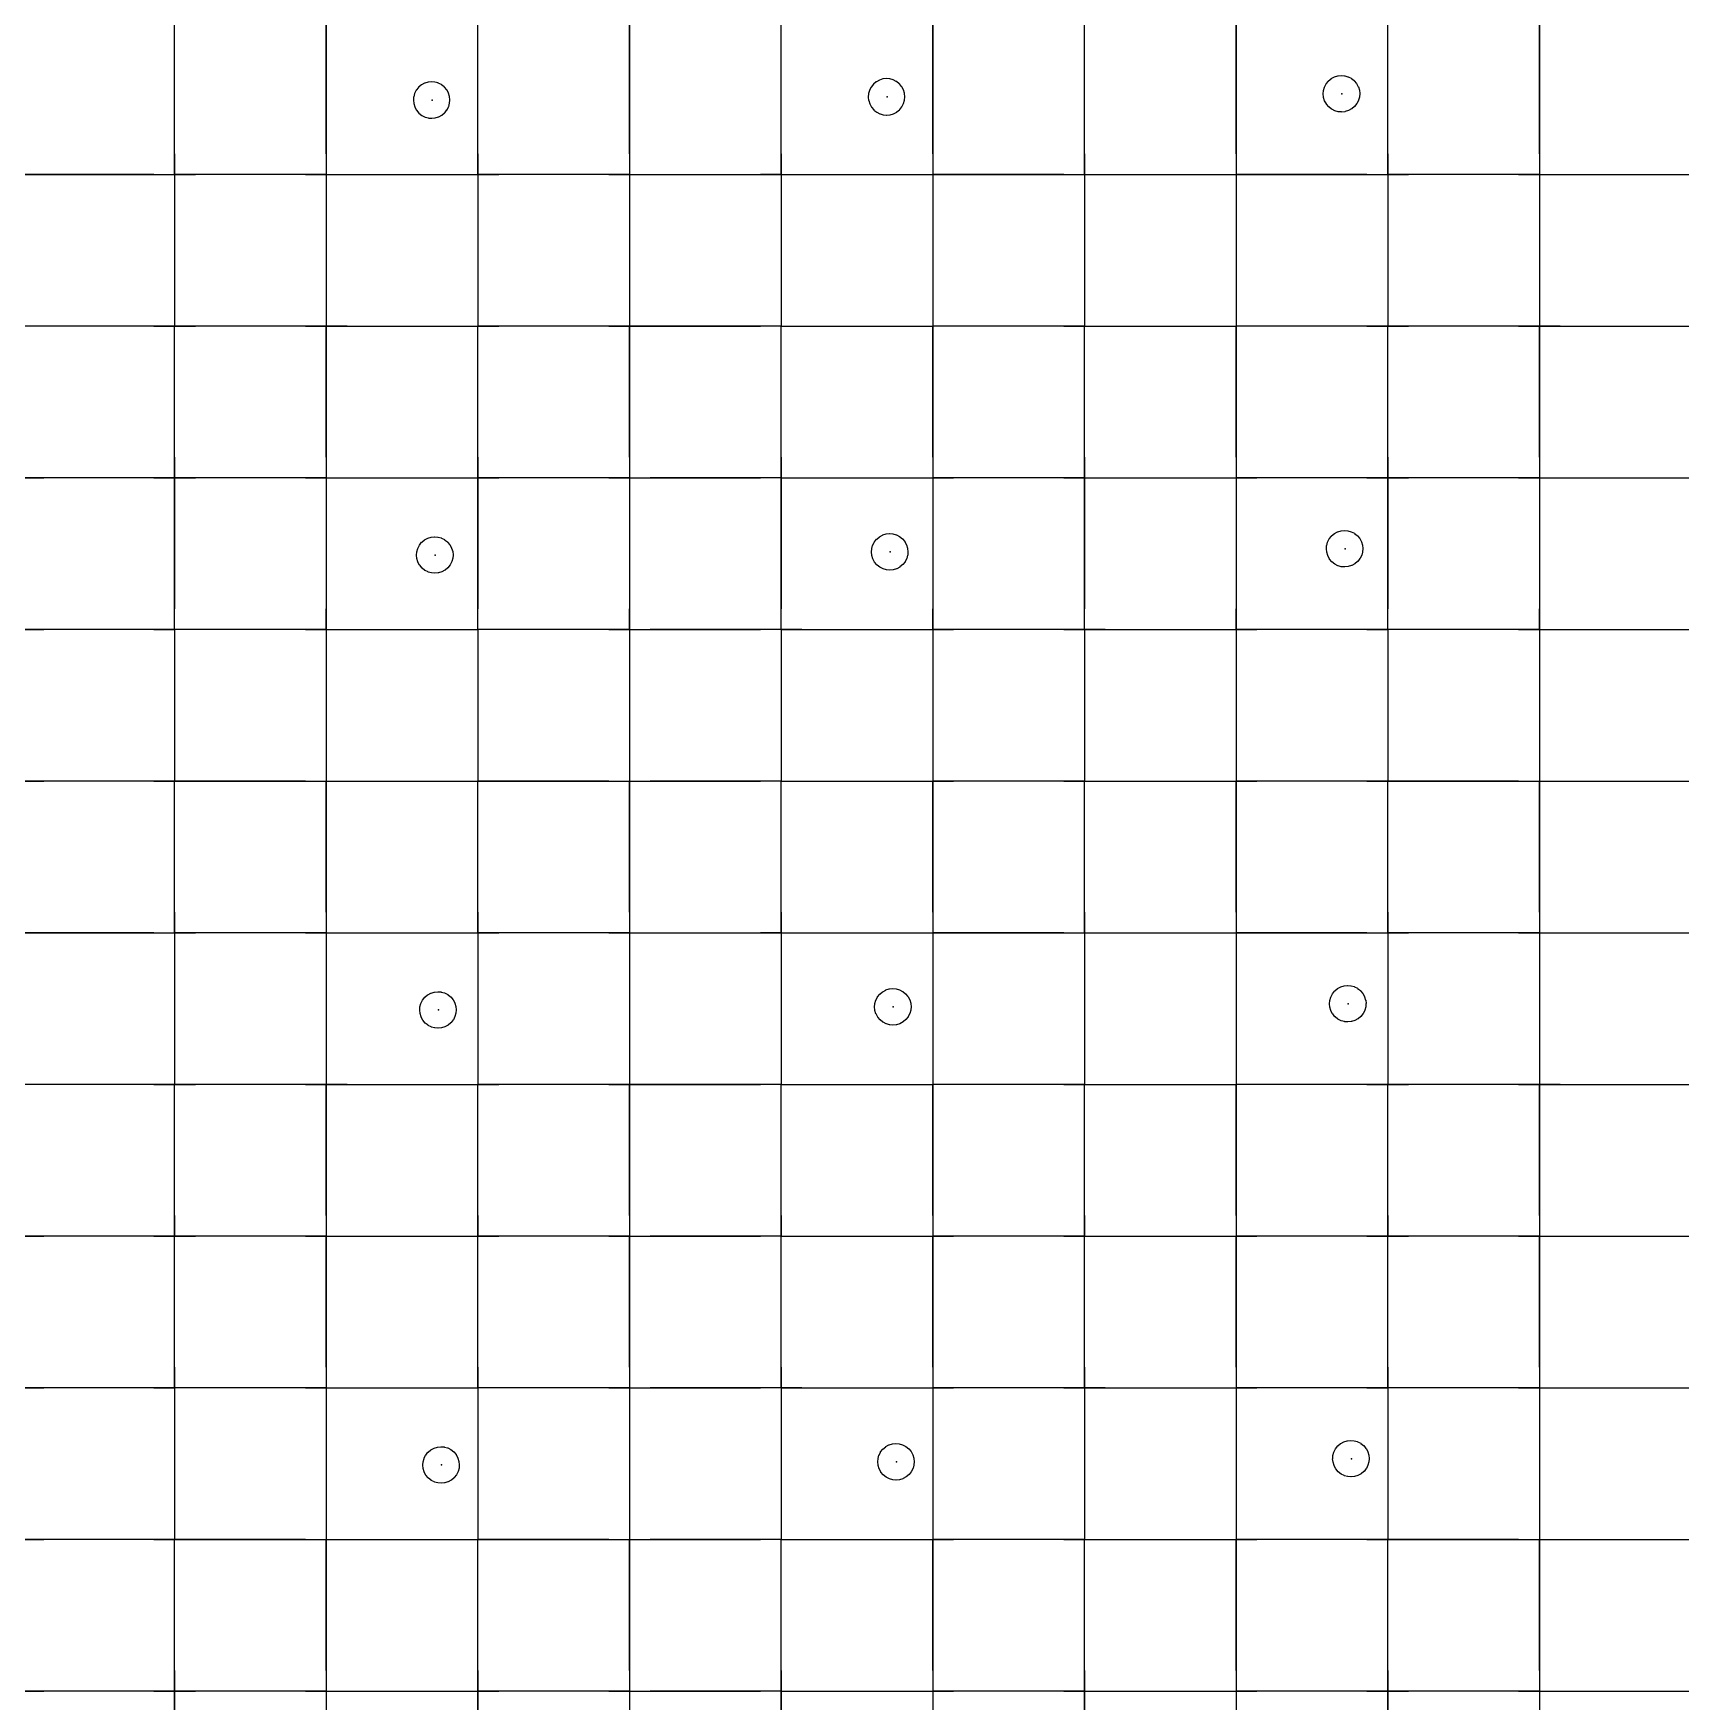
# Model space of a CAD drawing. Header units: metres. Extents: x 0 to 438, y -24 to 612.
# Drawn here: x 99.6 to 197.4, y 179.4 to 278.4 of the extents above; entities that cross this region are included whole.
import ezdxf

# ---------------------------------------------------------------- set-up
doc = ezdxf.new("R2010")
doc.units = ezdxf.units.M
doc.layers.add('LAYER_01_CUT', color=7, linetype='Continuous')
doc.layers.add('LAYER_04_GRID', color=7, linetype='Continuous')

msp = doc.modelspace()

# ---------------------------------------------------------------- linework, layer by layer
at = {"layer": 'LAYER_01_CUT'}
for points in [[(108, 277.766), (108, 279), (108, 286.766), (108, 288), (109.234, 288), (117, 288), (117, 286.766), (117, 279), (117, 277.766), (117, 270), (117, 268.766)], [(126, 277.766), (126, 279), (126, 286.766), (126, 288), (127.234, 288), (135, 288), (135, 286.766), (135, 279), (135, 277.766), (135, 270), (135, 268.766)], [(144, 277.766), (144, 279), (144, 286.766), (144, 288), (145.234, 288), (153, 288), (153, 286.766), (153, 279), (153, 277.766), (153, 270), (153, 268.766)], [(162, 277.766), (162, 279), (162, 286.766), (162, 288), (163.234, 288), (171, 288), (171, 286.766), (171, 279), (171, 277.766), (171, 270), (171, 268.766)], [(180, 277.766), (180, 279), (180, 286.766), (180, 288), (181.234, 288), (189, 288), (189, 286.766), (189, 279), (189, 277.766), (189, 270), (189, 268.766)], [(108, 271.234), (108, 279)], [(117, 271.234), (117, 279)], [(126, 271.234), (126, 279)], [(135, 271.234), (135, 279)], [(144, 271.234), (144, 279)], [(153, 271.234), (153, 279)], [(162, 271.234), (162, 279)], [(171, 271.234), (171, 279)], [(180, 271.234), (180, 279)], [(189, 271.234), (189, 279)], [(108, 270), (108, 277.766)], [(126, 270), (126, 277.766)], [(144, 270), (144, 277.766)], [(162, 270), (162, 277.766)], [(180, 270), (180, 277.766)], [(123.835, 275.342), (123.65, 275.434), (123.642, 275.438), (123.451, 275.491), (123.443, 275.493), (123.256, 275.509), (123.248, 275.51), (123.049, 275.489), (123.041, 275.488), (122.845, 275.428), (122.837, 275.426), (122.653, 275.325), (122.645, 275.321), (122.483, 275.185), (122.476, 275.179), (122.346, 275.013), (122.34, 275.006), (122.247, 274.821), (122.243, 274.813), (122.19, 274.621), (122.188, 274.613), (122.173, 274.427), (122.172, 274.419), (122.193, 274.22), (122.193, 274.212), (122.254, 274.016), (122.256, 274.008), (122.356, 273.823), (122.361, 273.816), (122.497, 273.654), (122.503, 273.647), (122.669, 273.516), (122.676, 273.511), (122.861, 273.418), (122.869, 273.414), (123.06, 273.361), (123.068, 273.359), (123.255, 273.344), (123.263, 273.343), (123.461, 273.363), (123.47, 273.364), (123.666, 273.425), (123.674, 273.427), (123.858, 273.527), (123.866, 273.531), (124.028, 273.668), (124.035, 273.674), (124.165, 273.84), (124.171, 273.847), (124.264, 274.032), (124.267, 274.04), (124.32, 274.231), (124.323, 274.239), (124.338, 274.426), (124.339, 274.434), (124.318, 274.632), (124.317, 274.641), (124.257, 274.837), (124.255, 274.845), (124.154, 275.029), (124.15, 275.037), (124.014, 275.199), (124.008, 275.206), (123.842, 275.336), (123.835, 275.342)], [(150.469, 273.551), (150.665, 273.611), (150.673, 273.614), (150.858, 273.714), (150.865, 273.718), (151.027, 273.854), (151.034, 273.86), (151.165, 274.026), (151.17, 274.033), (151.263, 274.218), (151.267, 274.226), (151.32, 274.418), (151.322, 274.426), (151.337, 274.612), (151.338, 274.62), (151.318, 274.819), (151.317, 274.827), (151.257, 275.023), (151.254, 275.031), (151.154, 275.216), (151.15, 275.223), (151.013, 275.385), (151.007, 275.392), (150.841, 275.523), (150.834, 275.528), (150.649, 275.621), (150.641, 275.625), (150.45, 275.678), (150.442, 275.68), (150.255, 275.695), (150.247, 275.696), (150.049, 275.676), (150.04, 275.675), (149.844, 275.614), (149.836, 275.612), (149.652, 275.512), (149.644, 275.508), (149.482, 275.371), (149.475, 275.365), (149.345, 275.199), (149.339, 275.192), (149.247, 275.007), (149.243, 275), (149.19, 274.808), (149.188, 274.8), (149.172, 274.613), (149.172, 274.605), (149.192, 274.407), (149.193, 274.398), (149.253, 274.202), (149.255, 274.194), (149.356, 274.01), (149.36, 274.002), (149.496, 273.84), (149.502, 273.834), (149.668, 273.703), (149.675, 273.697), (149.86, 273.605), (149.868, 273.601), (150.06, 273.548), (150.068, 273.546), (150.255, 273.53), (150.262, 273.529), (150.461, 273.55), (150.469, 273.551)], [(178.266, 274.412), (178.262, 274.405), (178.169, 274.22), (178.163, 274.213), (178.033, 274.047), (178.026, 274.041), (177.864, 273.904), (177.857, 273.9), (177.672, 273.8), (177.664, 273.798), (177.468, 273.737), (177.46, 273.736), (177.261, 273.716), (177.253, 273.717), (177.066, 273.732), (177.058, 273.734), (176.867, 273.787), (176.859, 273.791), (176.674, 273.884), (176.667, 273.889), (176.501, 274.02), (176.495, 274.027), (176.359, 274.189), (176.355, 274.196), (176.254, 274.381), (176.252, 274.389), (176.192, 274.585), (176.191, 274.593), (176.17, 274.792), (176.171, 274.799), (176.187, 274.986), (176.189, 274.994), (176.242, 275.186), (176.246, 275.194), (176.338, 275.379), (176.344, 275.386), (176.474, 275.552), (176.481, 275.558), (176.643, 275.694), (176.651, 275.698), (176.835, 275.798), (176.843, 275.801), (177.039, 275.861), (177.048, 275.862), (177.246, 275.883), (177.254, 275.882), (177.441, 275.866), (177.449, 275.864), (177.64, 275.811), (177.648, 275.807), (177.833, 275.715), (177.84, 275.709), (178.006, 275.578), (178.012, 275.572), (178.148, 275.41), (178.153, 275.402), (178.253, 275.218), (178.255, 275.21), (178.316, 275.014), (178.317, 275.005), (178.337, 274.807), (178.336, 274.799), (178.321, 274.612), (178.319, 274.604), (178.266, 274.412)], [(108, 271.234), (108, 270)], [(117, 271.234), (117, 270)], [(126, 271.234), (126, 270)], [(135, 271.234), (135, 270)], [(144, 271.234), (144, 270)], [(153, 271.234), (153, 270)], [(162, 271.234), (162, 270)], [(171, 271.234), (171, 270)], [(180, 271.234), (180, 270)], [(189, 271.234), (189, 270)], [(106.766, 270), (99, 270)], [(99, 270), (100.234, 270)], [(100.234, 270), (108, 270), (108, 268.766)], [(106.766, 270), (108, 270)], [(115.766, 270), (108, 270)], [(108, 270), (108, 262.234)], [(108, 270), (109.234, 270)], [(117, 270), (109.234, 270)], [(115.766, 270), (117, 270)], [(117, 270), (117, 262.234)], [(117, 270), (118.234, 270)], [(117, 270), (124.766, 270)], [(118.234, 270), (126, 270), (126, 268.766)], [(124.766, 270), (126, 270)], [(133.766, 270), (126, 270)], [(126, 270), (126, 262.234)], [(126, 270), (127.234, 270)], [(135, 270), (127.234, 270)], [(133.766, 270), (135, 270)], [(135, 270), (135, 262.234)], [(135, 270), (136.234, 270)], [(135, 270), (142.766, 270)], [(136.234, 270), (144, 270), (144, 268.766)], [(144, 270), (142.766, 270)], [(144, 270), (144, 262.234)], [(144, 270), (145.234, 270)], [(144, 270), (151.766, 270)], [(145.234, 270), (153, 270)], [(151.766, 270), (153, 270)], [(160.766, 270), (153, 270)], [(153, 270), (153, 262.234)], [(153, 270), (154.234, 270)], [(154.234, 270), (162, 270), (162, 268.766)], [(160.766, 270), (162, 270)], [(162, 270), (162, 262.234)], [(162, 270), (163.234, 270)], [(162, 270), (169.766, 270)], [(163.234, 270), (171, 270)], [(169.766, 270), (171, 270)], [(178.766, 270), (171, 270)], [(171, 270), (171, 262.234)], [(171, 270), (172.234, 270)], [(172.234, 270), (180, 270), (180, 268.766)], [(178.766, 270), (180, 270)], [(187.766, 270), (180, 270)], [(180, 270), (180, 262.234)], [(180, 270), (181.234, 270)], [(189, 270), (181.234, 270)], [(187.766, 270), (189, 270)], [(189, 270), (189, 262.234)], [(189, 270), (190.234, 270)], [(189, 270), (196.766, 270)], [(190.234, 270), (198, 270), (198, 268.766)], [(196.766, 270), (198, 270)], [(108, 268.766), (108, 261)], [(117, 268.766), (117, 261)], [(126, 268.766), (126, 261)], [(135, 268.766), (135, 261)], [(144, 268.766), (144, 261)], [(153, 268.766), (153, 261)], [(162, 268.766), (162, 261)], [(171, 268.766), (171, 261)], [(180, 268.766), (180, 261)], [(189, 268.766), (189, 261)], [(108, 262.234), (108, 261)], [(117, 262.234), (117, 261)], [(126, 262.234), (126, 261)], [(135, 262.234), (135, 261)], [(144, 262.234), (144, 261)], [(153, 262.234), (153, 261)], [(162, 262.234), (162, 261)], [(171, 262.234), (171, 261)], [(180, 262.234), (180, 261)], [(189, 262.234), (189, 261)], [(100.234, 261), (99, 261), (99, 259.766), (99, 252), (99, 250.766), (99, 243), (99, 241.766)], [(106.766, 261), (99, 261)], [(108, 261), (100.234, 261)], [(106.766, 261), (108, 261)], [(108, 250.766), (108, 252), (108, 259.766), (108, 261), (109.234, 261)], [(115.766, 261), (108, 261)], [(108, 253.234), (108, 261)], [(117, 261), (109.234, 261)], [(115.766, 261), (117, 261)], [(118.234, 261), (117, 261), (117, 259.766), (117, 252), (117, 250.766), (117, 243), (117, 241.766)], [(117, 253.234), (117, 261)], [(117, 261), (124.766, 261)], [(118.234, 261), (126, 261)], [(124.766, 261), (126, 261)], [(126, 250.766), (126, 252), (126, 259.766), (126, 261), (127.234, 261)], [(133.766, 261), (126, 261)], [(126, 253.234), (126, 261)], [(135, 261), (127.234, 261)], [(133.766, 261), (135, 261)], [(136.234, 261), (135, 261), (135, 259.766), (135, 252), (135, 250.766), (135, 243), (135, 241.766)], [(135, 253.234), (135, 261)], [(135, 261), (142.766, 261)], [(144, 261), (136.234, 261)], [(144, 261), (142.766, 261)], [(144, 250.766), (144, 252), (144, 259.766), (144, 261), (145.234, 261)], [(144, 253.234), (144, 261)], [(144, 261), (151.766, 261)], [(145.234, 261), (153, 261)], [(151.766, 261), (153, 261)], [(154.234, 261), (153, 261), (153, 259.766), (153, 252), (153, 250.766), (153, 243), (153, 241.766)], [(160.766, 261), (153, 261)], [(153, 253.234), (153, 261)], [(162, 261), (154.234, 261)], [(160.766, 261), (162, 261)], [(162, 250.766), (162, 252), (162, 259.766), (162, 261), (163.234, 261)], [(162, 253.234), (162, 261)], [(162, 261), (169.766, 261)], [(163.234, 261), (171, 261)], [(169.766, 261), (171, 261)], [(172.234, 261), (171, 261), (171, 259.766), (171, 252), (171, 250.766), (171, 243), (171, 241.766)], [(178.766, 261), (171, 261)], [(171, 253.234), (171, 261)], [(180, 261), (172.234, 261)], [(178.766, 261), (180, 261)], [(180, 250.766), (180, 252), (180, 259.766), (180, 261), (181.234, 261)], [(187.766, 261), (180, 261)], [(180, 253.234), (180, 261)], [(189, 261), (181.234, 261)], [(187.766, 261), (189, 261)], [(190.234, 261), (189, 261), (189, 259.766), (189, 252), (189, 250.766), (189, 243), (189, 241.766)], [(189, 253.234), (189, 261)], [(189, 261), (196.766, 261)], [(190.234, 261), (198, 261)], [(196.766, 261), (198, 261)], [(108, 253.234), (108, 252)], [(117, 253.234), (117, 252)], [(126, 253.234), (126, 252)], [(135, 253.234), (135, 252)], [(144, 253.234), (144, 252)], [(153, 253.234), (153, 252)], [(162, 253.234), (162, 252)], [(171, 253.234), (171, 252)], [(180, 253.234), (180, 252)], [(189, 253.234), (189, 252)], [(106.766, 252), (99, 252)], [(99, 252), (100.234, 252)], [(108, 252), (100.234, 252)], [(106.766, 252), (108, 252)], [(115.766, 252), (108, 252)], [(108, 252), (108, 244.234)], [(108, 252), (109.234, 252)], [(117, 252), (109.234, 252)], [(115.766, 252), (117, 252)], [(117, 252), (117, 244.234)], [(117, 252), (118.234, 252)], [(117, 252), (124.766, 252)], [(118.234, 252), (126, 252)], [(124.766, 252), (126, 252)], [(133.766, 252), (126, 252)], [(126, 252), (126, 244.234)], [(126, 252), (127.234, 252)], [(135, 252), (127.234, 252)], [(133.766, 252), (135, 252)], [(135, 252), (135, 244.234)], [(135, 252), (136.234, 252)], [(135, 252), (142.766, 252)], [(144, 252), (136.234, 252)], [(144, 252), (142.766, 252)], [(144, 252), (144, 244.234)], [(144, 252), (145.234, 252)], [(144, 252), (151.766, 252)], [(145.234, 252), (153, 252)], [(151.766, 252), (153, 252)], [(160.766, 252), (153, 252)], [(153, 252), (153, 244.234)], [(153, 252), (154.234, 252)], [(162, 252), (154.234, 252)], [(160.766, 252), (162, 252)], [(162, 252), (162, 244.234)], [(162, 252), (163.234, 252)], [(162, 252), (169.766, 252)], [(163.234, 252), (171, 252)], [(169.766, 252), (171, 252)], [(178.766, 252), (171, 252)], [(171, 252), (171, 244.234)], [(171, 252), (172.234, 252)], [(180, 252), (172.234, 252)], [(178.766, 252), (180, 252)], [(187.766, 252), (180, 252)], [(180, 252), (180, 244.234)], [(180, 252), (181.234, 252)], [(189, 252), (181.234, 252)], [(187.766, 252), (189, 252)], [(189, 252), (189, 244.234)], [(189, 252), (190.234, 252)], [(189, 252), (196.766, 252)], [(190.234, 252), (198, 252)], [(196.766, 252), (198, 252)], [(108, 243), (108, 250.766)], [(126, 243), (126, 250.766)], [(144, 243), (144, 250.766)], [(162, 243), (162, 250.766)], [(180, 243), (180, 250.766)], [(123.031, 248.429), (123.227, 248.489), (123.235, 248.49), (123.434, 248.51), (123.442, 248.51), (123.629, 248.494), (123.637, 248.492), (123.828, 248.439), (123.836, 248.435), (124.021, 248.342), (124.028, 248.337), (124.194, 248.206), (124.2, 248.199), (124.336, 248.038), (124.34, 248.03), (124.441, 247.845), (124.443, 247.837), (124.503, 247.641), (124.504, 247.633), (124.525, 247.434), (124.524, 247.427), (124.509, 247.24), (124.506, 247.232), (124.453, 247.04), (124.449, 247.032), (124.357, 246.847), (124.351, 246.84), (124.221, 246.674), (124.214, 246.669), (124.052, 246.532), (124.044, 246.528), (123.86, 246.428), (123.852, 246.425), (123.656, 246.365), (123.647, 246.364), (123.449, 246.344), (123.441, 246.344), (123.254, 246.36), (123.246, 246.362), (123.055, 246.415), (123.047, 246.419), (122.862, 246.512), (122.855, 246.517), (122.689, 246.648), (122.683, 246.654), (122.547, 246.816), (122.542, 246.824), (122.442, 247.008), (122.44, 247.017), (122.379, 247.213), (122.379, 247.221), (122.358, 247.419), (122.359, 247.427), (122.374, 247.614), (122.376, 247.622), (122.429, 247.814), (122.433, 247.821), (122.526, 248.006), (122.532, 248.013), (122.662, 248.18), (122.669, 248.185), (122.831, 248.322), (122.838, 248.326), (123.023, 248.426), (123.031, 248.429)], [(150.441, 248.696), (150.628, 248.68), (150.636, 248.678), (150.827, 248.625), (150.835, 248.621), (151.02, 248.529), (151.027, 248.523), (151.193, 248.393), (151.199, 248.386), (151.336, 248.224), (151.34, 248.216), (151.44, 248.032), (151.443, 248.024), (151.503, 247.828), (151.504, 247.819), (151.524, 247.621), (151.523, 247.613), (151.508, 247.426), (151.506, 247.418), (151.453, 247.227), (151.449, 247.219), (151.356, 247.034), (151.351, 247.027), (151.22, 246.861), (151.213, 246.855), (151.051, 246.719), (151.044, 246.714), (150.859, 246.614), (150.851, 246.612), (150.655, 246.551), (150.647, 246.551), (150.448, 246.53), (150.441, 246.531), (150.253, 246.546), (150.246, 246.549), (150.054, 246.601), (150.046, 246.605), (149.861, 246.698), (149.854, 246.703), (149.688, 246.834), (149.682, 246.841), (149.546, 247.003), (149.542, 247.01), (149.441, 247.195), (149.439, 247.203), (149.379, 247.399), (149.378, 247.407), (149.357, 247.606), (149.358, 247.614), (149.374, 247.801), (149.376, 247.809), (149.429, 248), (149.433, 248.008), (149.525, 248.193), (149.531, 248.2), (149.661, 248.366), (149.668, 248.372), (149.83, 248.508), (149.838, 248.512), (150.022, 248.613), (150.03, 248.615), (150.226, 248.675), (150.235, 248.676), (150.433, 248.697), (150.441, 248.696)], [(177.636, 248.865), (177.827, 248.812), (177.835, 248.808), (178.02, 248.715), (178.027, 248.71), (178.193, 248.579), (178.199, 248.572), (178.335, 248.411), (178.34, 248.403), (178.44, 248.218), (178.442, 248.21), (178.503, 248.014), (178.503, 248.006), (178.524, 247.807), (178.523, 247.8), (178.508, 247.613), (178.506, 247.605), (178.453, 247.413), (178.449, 247.405), (178.356, 247.22), (178.35, 247.213), (178.22, 247.047), (178.213, 247.042), (178.051, 246.905), (178.044, 246.901), (177.859, 246.801), (177.851, 246.798), (177.655, 246.738), (177.647, 246.737), (177.448, 246.717), (177.44, 246.717), (177.253, 246.733), (177.245, 246.735), (177.054, 246.788), (177.046, 246.792), (176.861, 246.885), (176.854, 246.89), (176.688, 247.021), (176.682, 247.027), (176.546, 247.189), (176.542, 247.197), (176.441, 247.381), (176.439, 247.39), (176.379, 247.586), (176.378, 247.594), (176.357, 247.792), (176.358, 247.8), (176.373, 247.987), (176.376, 247.995), (176.429, 248.187), (176.433, 248.194), (176.525, 248.379), (176.531, 248.386), (176.661, 248.552), (176.668, 248.558), (176.83, 248.695), (176.838, 248.699), (177.022, 248.799), (177.03, 248.802), (177.226, 248.862), (177.235, 248.863), (177.433, 248.883), (177.441, 248.883), (177.628, 248.867), (177.636, 248.865)], [(108, 243), (108, 244.234)], [(117, 243), (117, 244.234)], [(126, 243), (126, 244.234)], [(135, 243), (135, 244.234)], [(144, 243), (144, 244.234)], [(153, 243), (153, 244.234)], [(162, 243), (162, 244.234)], [(171, 243), (171, 244.234)], [(180, 243), (180, 244.234)], [(189, 243), (189, 244.234)], [(106.766, 243), (99, 243)], [(99, 243), (100.234, 243)], [(108, 243), (100.234, 243)], [(106.766, 243), (108, 243)], [(109.234, 243), (108, 243), (108, 241.766)], [(115.766, 243), (108, 243)], [(108, 243), (108, 235.234)], [(117, 243), (109.234, 243)], [(115.766, 243), (117, 243)], [(117, 243), (117, 235.234)], [(117, 243), (118.234, 243)], [(117, 243), (124.766, 243)], [(118.234, 243), (126, 243)], [(124.766, 243), (126, 243)], [(127.234, 243), (126, 243), (126, 241.766)], [(133.766, 243), (126, 243)], [(126, 243), (126, 235.234)], [(135, 243), (127.234, 243)], [(133.766, 243), (135, 243)], [(135, 243), (135, 235.234)], [(135, 243), (136.234, 243)], [(135, 243), (142.766, 243)], [(144, 243), (136.234, 243)], [(144, 243), (142.766, 243)], [(145.234, 243), (144, 243), (144, 241.766)], [(144, 243), (144, 235.234)], [(144, 243), (151.766, 243)], [(145.234, 243), (153, 243)], [(151.766, 243), (153, 243)], [(160.766, 243), (153, 243)], [(153, 243), (153, 235.234)], [(153, 243), (154.234, 243)], [(162, 243), (154.234, 243)], [(160.766, 243), (162, 243)], [(163.234, 243), (162, 243), (162, 241.766)], [(162, 243), (162, 235.234)], [(162, 243), (169.766, 243)], [(163.234, 243), (171, 243)], [(169.766, 243), (171, 243)], [(178.766, 243), (171, 243)], [(171, 243), (171, 235.234)], [(171, 243), (172.234, 243)], [(180, 243), (172.234, 243)], [(178.766, 243), (180, 243)], [(181.234, 243), (180, 243), (180, 241.766)], [(187.766, 243), (180, 243)], [(180, 243), (180, 235.234)], [(189, 243), (181.234, 243)], [(187.766, 243), (189, 243)], [(189, 243), (189, 235.234)], [(189, 243), (190.234, 243)], [(189, 243), (196.766, 243)], [(190.234, 243), (198, 243)], [(196.766, 243), (198, 243)], [(108, 241.766), (108, 234)], [(117, 241.766), (117, 234)], [(126, 241.766), (126, 234)], [(135, 241.766), (135, 234)], [(144, 241.766), (144, 234)], [(153, 241.766), (153, 234)], [(162, 241.766), (162, 234)], [(171, 241.766), (171, 234)], [(180, 241.766), (180, 234)], [(189, 241.766), (189, 234)], [(108, 235.234), (108, 234)], [(117, 235.234), (117, 234)], [(126, 235.234), (126, 234)], [(135, 235.234), (135, 234)], [(144, 235.234), (144, 234)], [(153, 235.234), (153, 234)], [(162, 235.234), (162, 234)], [(171, 235.234), (171, 234)], [(180, 235.234), (180, 234)], [(189, 235.234), (189, 234)], [(106.766, 234), (99, 234)], [(99, 234), (100.234, 234)], [(108, 234), (100.234, 234)], [(106.766, 234), (108, 234)], [(108, 232.766), (108, 234), (109.234, 234), (117, 234), (117, 232.766), (117, 225), (117, 223.766)], [(115.766, 234), (108, 234)], [(108, 226.234), (108, 234)], [(115.766, 234), (117, 234)], [(117, 226.234), (117, 234)], [(117, 234), (118.234, 234)], [(117, 234), (124.766, 234)], [(118.234, 234), (126, 234)], [(124.766, 234), (126, 234)], [(126, 232.766), (126, 234), (127.234, 234), (135, 234), (135, 232.766), (135, 225), (135, 223.766)], [(133.766, 234), (126, 234)], [(126, 226.234), (126, 234)], [(133.766, 234), (135, 234)], [(135, 226.234), (135, 234)], [(135, 234), (136.234, 234)], [(135, 234), (142.766, 234)], [(144, 234), (136.234, 234)], [(144, 234), (142.766, 234)], [(144, 232.766), (144, 234), (145.234, 234), (153, 234), (153, 232.766), (153, 225), (153, 223.766)], [(144, 226.234), (144, 234)], [(144, 234), (151.766, 234)], [(151.766, 234), (153, 234)], [(160.766, 234), (153, 234)], [(153, 226.234), (153, 234)], [(153, 234), (154.234, 234)], [(162, 234), (154.234, 234)], [(160.766, 234), (162, 234)], [(162, 232.766), (162, 234), (163.234, 234), (171, 234), (171, 232.766), (171, 225), (171, 223.766)], [(162, 226.234), (162, 234)], [(162, 234), (169.766, 234)], [(169.766, 234), (171, 234)], [(178.766, 234), (171, 234)], [(171, 226.234), (171, 234)], [(171, 234), (172.234, 234)], [(180, 234), (172.234, 234)], [(178.766, 234), (180, 234)], [(180, 232.766), (180, 234), (181.234, 234), (189, 234), (189, 232.766), (189, 225), (189, 223.766)], [(187.766, 234), (180, 234)], [(180, 226.234), (180, 234)], [(187.766, 234), (189, 234)], [(189, 226.234), (189, 234)], [(189, 234), (190.234, 234)], [(189, 234), (196.766, 234)], [(190.234, 234), (198, 234)], [(196.766, 234), (198, 234)], [(108, 225), (108, 232.766)], [(126, 225), (126, 232.766)], [(144, 225), (144, 232.766)], [(162, 225), (162, 232.766)], [(180, 225), (180, 232.766)], [(108, 226.234), (108, 225)], [(117, 226.234), (117, 225)], [(126, 226.234), (126, 225)], [(135, 226.234), (135, 225)], [(144, 226.234), (144, 225)], [(153, 226.234), (153, 225)], [(162, 226.234), (162, 225)], [(171, 226.234), (171, 225)], [(180, 226.234), (180, 225)], [(189, 226.234), (189, 225)], [(106.766, 225), (99, 225)], [(99, 225), (100.234, 225)], [(100.234, 225), (108, 225), (108, 223.766)], [(106.766, 225), (108, 225)], [(115.766, 225), (108, 225)], [(108, 225), (108, 217.234)], [(108, 225), (109.234, 225)], [(117, 225), (109.234, 225)], [(115.766, 225), (117, 225)], [(117, 225), (117, 217.234)], [(117, 225), (118.234, 225)], [(117, 225), (124.766, 225)], [(118.234, 225), (126, 225), (126, 223.766)], [(124.766, 225), (126, 225)], [(133.766, 225), (126, 225)], [(126, 225), (126, 217.234)], [(126, 225), (127.234, 225)], [(135, 225), (127.234, 225)], [(133.766, 225), (135, 225)], [(135, 225), (135, 217.234)], [(135, 225), (136.234, 225)], [(135, 225), (142.766, 225)], [(136.234, 225), (144, 225), (144, 223.766)], [(144, 225), (142.766, 225)], [(144, 225), (144, 217.234)], [(144, 225), (145.234, 225)], [(144, 225), (151.766, 225)], [(145.234, 225), (153, 225)], [(151.766, 225), (153, 225)], [(160.766, 225), (153, 225)], [(153, 225), (153, 217.234)], [(153, 225), (154.234, 225)], [(154.234, 225), (162, 225), (162, 223.766)], [(160.766, 225), (162, 225)], [(162, 225), (162, 217.234)], [(162, 225), (163.234, 225)], [(162, 225), (169.766, 225)], [(163.234, 225), (171, 225)], [(169.766, 225), (171, 225)], [(178.766, 225), (171, 225)], [(171, 225), (171, 217.234)], [(171, 225), (172.234, 225)], [(172.234, 225), (180, 225), (180, 223.766)], [(178.766, 225), (180, 225)], [(187.766, 225), (180, 225)], [(180, 225), (180, 217.234)], [(180, 225), (181.234, 225)], [(189, 225), (181.234, 225)], [(187.766, 225), (189, 225)], [(189, 225), (189, 217.234)], [(189, 225), (190.234, 225)], [(189, 225), (196.766, 225)], [(190.234, 225), (198, 225), (198, 223.766)], [(196.766, 225), (198, 225)], [(108, 223.766), (108, 216)], [(117, 223.766), (117, 216)], [(126, 223.766), (126, 216)], [(135, 223.766), (135, 216)], [(144, 223.766), (144, 216)], [(153, 223.766), (153, 216)], [(162, 223.766), (162, 216)], [(171, 223.766), (171, 216)], [(180, 223.766), (180, 216)], [(189, 223.766), (189, 216)], [(178.522, 221.411), (178.526, 221.403), (178.626, 221.219), (178.629, 221.211), (178.689, 221.015), (178.69, 221.007), (178.71, 220.808), (178.709, 220.8), (178.694, 220.613), (178.692, 220.605), (178.639, 220.414), (178.635, 220.406), (178.542, 220.221), (178.537, 220.214), (178.406, 220.048), (178.399, 220.042), (178.237, 219.906), (178.23, 219.901), (178.045, 219.801), (178.037, 219.799), (177.841, 219.739), (177.833, 219.738), (177.634, 219.717), (177.627, 219.718), (177.44, 219.733), (177.432, 219.736), (177.24, 219.789), (177.232, 219.792), (177.047, 219.885), (177.04, 219.891), (176.874, 220.021), (176.868, 220.028), (176.732, 220.19), (176.728, 220.198), (176.628, 220.382), (176.625, 220.39), (176.565, 220.586), (176.564, 220.594), (176.544, 220.793), (176.544, 220.801), (176.56, 220.988), (176.562, 220.996), (176.615, 221.187), (176.619, 221.195), (176.712, 221.38), (176.717, 221.387), (176.848, 221.553), (176.854, 221.559), (177.016, 221.695), (177.024, 221.7), (177.208, 221.8), (177.217, 221.802), (177.412, 221.862), (177.421, 221.863), (177.619, 221.884), (177.627, 221.883), (177.814, 221.868), (177.822, 221.865), (178.014, 221.812), (178.021, 221.809), (178.206, 221.716), (178.213, 221.71), (178.38, 221.58), (178.385, 221.573), (178.522, 221.411)], [(122.627, 220.017), (122.566, 220.213), (122.565, 220.222), (122.545, 220.42), (122.546, 220.428), (122.561, 220.615), (122.563, 220.623), (122.616, 220.814), (122.62, 220.822), (122.713, 221.007), (122.719, 221.014), (122.849, 221.18), (122.856, 221.186), (123.018, 221.322), (123.025, 221.327), (123.21, 221.427), (123.218, 221.429), (123.414, 221.49), (123.422, 221.49), (123.621, 221.511), (123.629, 221.51), (123.816, 221.495), (123.824, 221.492), (124.015, 221.439), (124.023, 221.436), (124.208, 221.343), (124.215, 221.337), (124.381, 221.207), (124.387, 221.2), (124.523, 221.038), (124.527, 221.031), (124.628, 220.846), (124.63, 220.838), (124.69, 220.642), (124.691, 220.634), (124.712, 220.435), (124.711, 220.427), (124.695, 220.24), (124.693, 220.232), (124.64, 220.041), (124.636, 220.033), (124.544, 219.848), (124.538, 219.841), (124.408, 219.675), (124.401, 219.669), (124.239, 219.533), (124.231, 219.529), (124.047, 219.428), (124.039, 219.426), (123.843, 219.366), (123.834, 219.365), (123.636, 219.344), (123.628, 219.345), (123.441, 219.361), (123.433, 219.363), (123.242, 219.416), (123.234, 219.42), (123.049, 219.512), (123.042, 219.518), (122.876, 219.648), (122.87, 219.655), (122.734, 219.817), (122.729, 219.825), (122.629, 220.009), (122.627, 220.017)], [(151.014, 221.626), (151.022, 221.622), (151.207, 221.529), (151.214, 221.524), (151.38, 221.393), (151.386, 221.387), (151.522, 221.225), (151.527, 221.217), (151.627, 221.033), (151.629, 221.024), (151.69, 220.828), (151.691, 220.82), (151.711, 220.622), (151.71, 220.614), (151.695, 220.427), (151.693, 220.419), (151.64, 220.227), (151.636, 220.22), (151.543, 220.035), (151.538, 220.028), (151.407, 219.861), (151.4, 219.856), (151.238, 219.719), (151.231, 219.715), (151.046, 219.615), (151.038, 219.612), (150.842, 219.552), (150.834, 219.551), (150.635, 219.531), (150.627, 219.531), (150.44, 219.547), (150.432, 219.549), (150.241, 219.602), (150.233, 219.606), (150.048, 219.699), (150.041, 219.704), (149.875, 219.835), (149.869, 219.842), (149.733, 220.003), (149.729, 220.011), (149.628, 220.196), (149.626, 220.204), (149.566, 220.4), (149.565, 220.408), (149.544, 220.607), (149.545, 220.614), (149.561, 220.801), (149.563, 220.809), (149.616, 221.001), (149.62, 221.009), (149.712, 221.194), (149.718, 221.2), (149.848, 221.367), (149.855, 221.372), (150.017, 221.509), (150.025, 221.513), (150.209, 221.613), (150.217, 221.616), (150.413, 221.676), (150.422, 221.677), (150.62, 221.697), (150.628, 221.697), (150.815, 221.681), (150.823, 221.679), (151.014, 221.626)], [(108, 217.234), (108, 216)], [(117, 217.234), (117, 216)], [(126, 217.234), (126, 216)], [(135, 217.234), (135, 216)], [(144, 217.234), (144, 216)], [(153, 217.234), (153, 216)], [(162, 217.234), (162, 216)], [(171, 217.234), (171, 216)], [(180, 217.234), (180, 216)], [(189, 217.234), (189, 216)], [(100.234, 216), (99, 216), (99, 214.766), (99, 207), (99, 205.766), (99, 198), (99, 196.766)], [(106.766, 216), (99, 216)], [(108, 216), (100.234, 216)], [(106.766, 216), (108, 216)], [(108, 205.766), (108, 207), (108, 214.766), (108, 216), (109.234, 216)], [(115.766, 216), (108, 216)], [(108, 208.234), (108, 216)], [(117, 216), (109.234, 216)], [(115.766, 216), (117, 216)], [(118.234, 216), (117, 216), (117, 214.766), (117, 207), (117, 205.766), (117, 198), (117, 196.766)], [(117, 208.234), (117, 216)], [(117, 216), (124.766, 216)], [(118.234, 216), (126, 216)], [(124.766, 216), (126, 216)], [(126, 205.766), (126, 207), (126, 214.766), (126, 216), (127.234, 216)], [(133.766, 216), (126, 216)], [(126, 208.234), (126, 216)], [(135, 216), (127.234, 216)], [(133.766, 216), (135, 216)], [(136.234, 216), (135, 216), (135, 214.766), (135, 207), (135, 205.766), (135, 198), (135, 196.766)], [(135, 208.234), (135, 216)], [(135, 216), (142.766, 216)], [(144, 216), (136.234, 216)], [(144, 216), (142.766, 216)], [(144, 205.766), (144, 207), (144, 214.766), (144, 216), (145.234, 216)], [(144, 208.234), (144, 216)], [(144, 216), (151.766, 216)], [(145.234, 216), (153, 216)], [(151.766, 216), (153, 216)], [(154.234, 216), (153, 216), (153, 214.766), (153, 207), (153, 205.766), (153, 198), (153, 196.766)], [(160.766, 216), (153, 216)], [(153, 208.234), (153, 216)], [(162, 216), (154.234, 216)], [(160.766, 216), (162, 216)], [(162, 205.766), (162, 207), (162, 214.766), (162, 216), (163.234, 216)], [(162, 208.234), (162, 216)], [(162, 216), (169.766, 216)], [(163.234, 216), (171, 216)], [(169.766, 216), (171, 216)], [(172.234, 216), (171, 216), (171, 214.766), (171, 207), (171, 205.766), (171, 198), (171, 196.766)], [(178.766, 216), (171, 216)], [(171, 208.234), (171, 216)], [(180, 216), (172.234, 216)], [(178.766, 216), (180, 216)], [(180, 205.766), (180, 207), (180, 214.766), (180, 216), (181.234, 216)], [(187.766, 216), (180, 216)], [(180, 208.234), (180, 216)], [(189, 216), (181.234, 216)], [(187.766, 216), (189, 216)], [(190.234, 216), (189, 216), (189, 214.766), (189, 207), (189, 205.766), (189, 198), (189, 196.766)], [(189, 208.234), (189, 216)], [(189, 216), (196.766, 216)], [(190.234, 216), (198, 216)], [(196.766, 216), (198, 216)], [(108, 208.234), (108, 207)], [(117, 208.234), (117, 207)], [(126, 208.234), (126, 207)], [(135, 208.234), (135, 207)], [(144, 208.234), (144, 207)], [(153, 208.234), (153, 207)], [(162, 208.234), (162, 207)], [(171, 208.234), (171, 207)], [(180, 208.234), (180, 207)], [(189, 208.234), (189, 207)], [(106.766, 207), (99, 207)], [(99, 207), (100.234, 207)], [(108, 207), (100.234, 207)], [(106.766, 207), (108, 207)], [(115.766, 207), (108, 207)], [(108, 199.234), (108, 207)], [(108, 207), (109.234, 207)], [(117, 207), (109.234, 207)], [(115.766, 207), (117, 207)], [(117, 199.234), (117, 207)], [(117, 207), (118.234, 207)], [(117, 207), (124.766, 207)], [(118.234, 207), (126, 207)], [(124.766, 207), (126, 207)], [(133.766, 207), (126, 207)], [(126, 199.234), (126, 207)], [(126, 207), (127.234, 207)], [(135, 207), (127.234, 207)], [(133.766, 207), (135, 207)], [(135, 199.234), (135, 207)], [(135, 207), (136.234, 207)], [(135, 207), (142.766, 207)], [(144, 207), (136.234, 207)], [(144, 207), (142.766, 207)], [(144, 199.234), (144, 207)], [(144, 207), (145.234, 207)], [(144, 207), (151.766, 207)], [(145.234, 207), (153, 207)], [(151.766, 207), (153, 207)], [(160.766, 207), (153, 207)], [(153, 199.234), (153, 207)], [(153, 207), (154.234, 207)], [(162, 207), (154.234, 207)], [(160.766, 207), (162, 207)], [(162, 199.234), (162, 207)], [(162, 207), (163.234, 207)], [(162, 207), (169.766, 207)], [(163.234, 207), (171, 207)], [(169.766, 207), (171, 207)], [(178.766, 207), (171, 207)], [(171, 199.234), (171, 207)], [(171, 207), (172.234, 207)], [(180, 207), (172.234, 207)], [(178.766, 207), (180, 207)], [(187.766, 207), (180, 207)], [(180, 199.234), (180, 207)], [(180, 207), (181.234, 207)], [(189, 207), (181.234, 207)], [(187.766, 207), (189, 207)], [(189, 199.234), (189, 207)], [(189, 207), (190.234, 207)], [(189, 207), (196.766, 207)], [(190.234, 207), (198, 207)], [(196.766, 207), (198, 207)], [(108, 198), (108, 205.766)], [(126, 198), (126, 205.766)], [(144, 198), (144, 205.766)], [(162, 198), (162, 205.766)], [(180, 198), (180, 205.766)], [(108, 199.234), (108, 198)], [(117, 199.234), (117, 198)], [(126, 199.234), (126, 198)], [(135, 199.234), (135, 198)], [(144, 199.234), (144, 198)], [(153, 199.234), (153, 198)], [(162, 199.234), (162, 198)], [(171, 199.234), (171, 198)], [(180, 199.234), (180, 198)], [(189, 199.234), (189, 198)], [(106.766, 198), (99, 198)], [(99, 198), (100.234, 198)], [(108, 198), (100.234, 198)], [(106.766, 198), (108, 198)], [(109.234, 198), (108, 198), (108, 196.766)], [(115.766, 198), (108, 198)], [(108, 198), (108, 190.234)], [(117, 198), (109.234, 198)], [(115.766, 198), (117, 198)], [(117, 198), (117, 190.234)], [(117, 198), (118.234, 198)], [(117, 198), (124.766, 198)], [(118.234, 198), (126, 198)], [(124.766, 198), (126, 198)], [(127.234, 198), (126, 198), (126, 196.766)], [(133.766, 198), (126, 198)], [(126, 198), (126, 190.234)], [(135, 198), (127.234, 198)], [(133.766, 198), (135, 198)], [(135, 198), (135, 190.234)], [(135, 198), (136.234, 198)], [(135, 198), (142.766, 198)], [(144, 198), (136.234, 198)], [(144, 198), (142.766, 198)], [(145.234, 198), (144, 198), (144, 196.766)], [(144, 198), (144, 190.234)], [(144, 198), (151.766, 198)], [(145.234, 198), (153, 198)], [(151.766, 198), (153, 198)], [(160.766, 198), (153, 198)], [(153, 198), (153, 190.234)], [(153, 198), (154.234, 198)], [(162, 198), (154.234, 198)], [(160.766, 198), (162, 198)], [(163.234, 198), (162, 198), (162, 196.766)], [(162, 198), (162, 190.234)], [(162, 198), (169.766, 198)], [(163.234, 198), (171, 198)], [(169.766, 198), (171, 198)], [(178.766, 198), (171, 198)], [(171, 198), (171, 190.234)], [(171, 198), (172.234, 198)], [(180, 198), (172.234, 198)], [(178.766, 198), (180, 198)], [(181.234, 198), (180, 198), (180, 196.766)], [(187.766, 198), (180, 198)], [(180, 198), (180, 190.234)], [(189, 198), (181.234, 198)], [(187.766, 198), (189, 198)], [(189, 198), (189, 190.234)], [(189, 198), (190.234, 198)], [(189, 198), (196.766, 198)], [(190.234, 198), (198, 198)], [(196.766, 198), (198, 198)], [(108, 196.766), (108, 189)], [(117, 196.766), (117, 189)], [(126, 196.766), (126, 189)], [(135, 196.766), (135, 189)], [(144, 196.766), (144, 189)], [(153, 196.766), (153, 189)], [(162, 196.766), (162, 189)], [(171, 196.766), (171, 189)], [(180, 196.766), (180, 189)], [(189, 196.766), (189, 189)], [(124.877, 193.643), (124.878, 193.634), (124.898, 193.436), (124.897, 193.428), (124.882, 193.241), (124.88, 193.233), (124.827, 193.041), (124.823, 193.034), (124.73, 192.849), (124.725, 192.842), (124.594, 192.676), (124.587, 192.67), (124.425, 192.533), (124.418, 192.529), (124.233, 192.429), (124.225, 192.427), (124.029, 192.366), (124.021, 192.365), (123.822, 192.345), (123.815, 192.346), (123.628, 192.361), (123.62, 192.363), (123.428, 192.416), (123.42, 192.42), (123.235, 192.513), (123.228, 192.518), (123.062, 192.649), (123.056, 192.656), (122.92, 192.818), (122.916, 192.825), (122.816, 193.01), (122.813, 193.018), (122.753, 193.214), (122.752, 193.222), (122.732, 193.421), (122.732, 193.429), (122.748, 193.615), (122.75, 193.623), (122.803, 193.815), (122.807, 193.823), (122.9, 194.008), (122.905, 194.015), (123.036, 194.181), (123.042, 194.187), (123.204, 194.323), (123.212, 194.327), (123.396, 194.427), (123.405, 194.43), (123.6, 194.49), (123.609, 194.491), (123.807, 194.512), (123.815, 194.511), (124.002, 194.495), (124.01, 194.493), (124.202, 194.44), (124.209, 194.436), (124.394, 194.344), (124.401, 194.338), (124.568, 194.207), (124.573, 194.201), (124.71, 194.039), (124.714, 194.031), (124.814, 193.847), (124.817, 193.839), (124.877, 193.643)], [(150.042, 194.373), (150.204, 194.51), (150.211, 194.514), (150.396, 194.614), (150.404, 194.616), (150.6, 194.677), (150.608, 194.677), (150.807, 194.698), (150.814, 194.697), (151.001, 194.682), (151.009, 194.68), (151.201, 194.627), (151.209, 194.623), (151.394, 194.53), (151.401, 194.525), (151.567, 194.394), (151.573, 194.387), (151.709, 194.225), (151.713, 194.218), (151.813, 194.033), (151.816, 194.025), (151.876, 193.829), (151.877, 193.821), (151.897, 193.622), (151.897, 193.614), (151.881, 193.427), (151.879, 193.42), (151.826, 193.228), (151.822, 193.22), (151.729, 193.035), (151.724, 193.028), (151.593, 192.862), (151.587, 192.856), (151.425, 192.72), (151.417, 192.716), (151.233, 192.615), (151.224, 192.613), (151.029, 192.553), (151.02, 192.552), (150.822, 192.531), (150.814, 192.532), (150.627, 192.548), (150.619, 192.55), (150.427, 192.603), (150.42, 192.607), (150.235, 192.699), (150.228, 192.705), (150.061, 192.835), (150.056, 192.842), (149.919, 193.004), (149.915, 193.012), (149.815, 193.196), (149.812, 193.204), (149.752, 193.4), (149.751, 193.409), (149.731, 193.607), (149.732, 193.615), (149.747, 193.802), (149.749, 193.81), (149.802, 194.001), (149.806, 194.009), (149.899, 194.194), (149.904, 194.201), (150.035, 194.367), (150.042, 194.373)], [(177.234, 192.886), (177.227, 192.891), (177.061, 193.022), (177.055, 193.029), (176.919, 193.19), (176.915, 193.198), (176.814, 193.383), (176.812, 193.391), (176.752, 193.587), (176.751, 193.595), (176.73, 193.794), (176.731, 193.801), (176.746, 193.988), (176.749, 193.996), (176.802, 194.188), (176.805, 194.196), (176.898, 194.381), (176.904, 194.388), (177.034, 194.554), (177.041, 194.559), (177.203, 194.696), (177.211, 194.7), (177.395, 194.8), (177.403, 194.803), (177.599, 194.863), (177.607, 194.864), (177.806, 194.884), (177.814, 194.884), (178.001, 194.868), (178.009, 194.866), (178.2, 194.813), (178.208, 194.809), (178.393, 194.716), (178.4, 194.711), (178.566, 194.58), (178.572, 194.574), (178.708, 194.412), (178.712, 194.404), (178.813, 194.22), (178.815, 194.211), (178.876, 194.015), (178.876, 194.007), (178.897, 193.809), (178.896, 193.801), (178.881, 193.614), (178.878, 193.606), (178.825, 193.414), (178.822, 193.407), (178.729, 193.222), (178.723, 193.215), (178.593, 193.049), (178.586, 193.043), (178.424, 192.906), (178.416, 192.902), (178.232, 192.802), (178.224, 192.799), (178.028, 192.739), (178.02, 192.738), (177.821, 192.718), (177.813, 192.718), (177.626, 192.734), (177.618, 192.736), (177.427, 192.789), (177.419, 192.793), (177.234, 192.886)], [(108, 190.234), (108, 189)], [(117, 190.234), (117, 189)], [(126, 190.234), (126, 189)], [(135, 190.234), (135, 189)], [(144, 190.234), (144, 189)], [(153, 190.234), (153, 189)], [(162, 190.234), (162, 189)], [(171, 190.234), (171, 189)], [(180, 190.234), (180, 189)], [(189, 190.234), (189, 189)], [(106.766, 189), (99, 189)], [(99, 189), (100.234, 189)], [(108, 189), (100.234, 189)], [(106.766, 189), (108, 189)], [(108, 178.766), (108, 180), (108, 187.766), (108, 189), (109.234, 189), (117, 189), (117, 187.766), (117, 180), (117, 178.766), (117, 171), (117, 169.766)], [(115.766, 189), (108, 189)], [(108, 181.234), (108, 189)], [(115.766, 189), (117, 189)], [(117, 181.234), (117, 189)], [(117, 189), (118.234, 189)], [(117, 189), (124.766, 189)], [(118.234, 189), (126, 189)], [(124.766, 189), (126, 189)], [(126, 178.766), (126, 180), (126, 187.766), (126, 189), (127.234, 189), (135, 189), (135, 187.766), (135, 180), (135, 178.766), (135, 171), (135, 169.766)], [(133.766, 189), (126, 189)], [(126, 181.234), (126, 189)], [(133.766, 189), (135, 189)], [(135, 181.234), (135, 189)], [(135, 189), (136.234, 189)], [(135, 189), (142.766, 189)], [(144, 189), (136.234, 189)], [(144, 189), (142.766, 189)], [(144, 178.766), (144, 180), (144, 187.766), (144, 189), (145.234, 189), (153, 189), (153, 187.766), (153, 180), (153, 178.766), (153, 171), (153, 169.766)], [(144, 181.234), (144, 189)], [(144, 189), (151.766, 189)], [(151.766, 189), (153, 189)], [(160.766, 189), (153, 189)], [(153, 181.234), (153, 189)], [(153, 189), (154.234, 189)], [(162, 189), (154.234, 189)], [(160.766, 189), (162, 189)], [(162, 178.766), (162, 180), (162, 187.766), (162, 189), (163.234, 189), (171, 189), (171, 187.766), (171, 180), (171, 178.766), (171, 171), (171, 169.766)], [(162, 181.234), (162, 189)], [(162, 189), (169.766, 189)], [(169.766, 189), (171, 189)], [(178.766, 189), (171, 189)], [(171, 181.234), (171, 189)], [(171, 189), (172.234, 189)], [(180, 189), (172.234, 189)], [(178.766, 189), (180, 189)], [(180, 178.766), (180, 180), (180, 187.766), (180, 189), (181.234, 189), (189, 189), (189, 187.766), (189, 180), (189, 178.766), (189, 171), (189, 169.766)], [(187.766, 189), (180, 189)], [(180, 181.234), (180, 189)], [(187.766, 189), (189, 189)], [(189, 181.234), (189, 189)], [(189, 189), (190.234, 189)], [(189, 189), (196.766, 189)], [(190.234, 189), (198, 189)], [(196.766, 189), (198, 189)], [(108, 181.234), (108, 180)], [(117, 181.234), (117, 180)], [(126, 181.234), (126, 180)], [(135, 181.234), (135, 180)], [(144, 181.234), (144, 180)], [(153, 181.234), (153, 180)], [(162, 181.234), (162, 180)], [(171, 181.234), (171, 180)], [(180, 181.234), (180, 180)], [(189, 181.234), (189, 180)], [(106.766, 180), (99, 180)], [(99, 180), (100.234, 180)], [(108, 180), (100.234, 180)], [(106.766, 180), (108, 180)], [(115.766, 180), (108, 180)], [(108, 180), (108, 172.234)], [(108, 180), (109.234, 180)], [(117, 180), (109.234, 180)], [(115.766, 180), (117, 180)], [(117, 180), (117, 172.234)], [(117, 180), (118.234, 180)], [(117, 180), (124.766, 180)], [(118.234, 180), (126, 180)], [(124.766, 180), (126, 180)], [(133.766, 180), (126, 180)], [(126, 180), (126, 172.234)], [(126, 180), (127.234, 180)], [(135, 180), (127.234, 180)], [(133.766, 180), (135, 180)], [(135, 180), (135, 172.234)], [(135, 180), (136.234, 180)], [(135, 180), (142.766, 180)], [(144, 180), (136.234, 180)], [(144, 180), (142.766, 180)], [(144, 180), (144, 172.234)], [(144, 180), (145.234, 180)], [(144, 180), (151.766, 180)], [(145.234, 180), (153, 180)], [(151.766, 180), (153, 180)], [(160.766, 180), (153, 180)], [(153, 180), (153, 172.234)], [(153, 180), (154.234, 180)], [(162, 180), (154.234, 180)], [(160.766, 180), (162, 180)], [(162, 180), (162, 172.234)], [(162, 180), (163.234, 180)], [(162, 180), (169.766, 180)], [(163.234, 180), (171, 180)], [(169.766, 180), (171, 180)], [(178.766, 180), (171, 180)], [(171, 180), (171, 172.234)], [(171, 180), (172.234, 180)], [(180, 180), (172.234, 180)], [(178.766, 180), (180, 180)], [(187.766, 180), (180, 180)], [(180, 180), (180, 172.234)], [(180, 180), (181.234, 180)], [(189, 180), (181.234, 180)], [(187.766, 180), (189, 180)], [(189, 180), (189, 172.234)], [(189, 180), (190.234, 180)], [(189, 180), (196.766, 180)], [(190.234, 180), (198, 180)], [(196.766, 180), (198, 180)]]:
    msp.add_lwpolyline(points, dxfattribs=at)
at = {"layer": 'LAYER_04_GRID'}
for p in [(123.282, 274.426), (150.282, 274.613), (177.281, 274.799), (150.468, 247.614), (177.468, 247.8), (123.468, 247.427), (177.654, 220.801), (123.655, 220.428), (150.655, 220.614), (123.842, 193.428), (150.841, 193.615), (177.84, 193.801)]:
    msp.add_point(p, dxfattribs=at)

doc.saveas('drawing.dxf')
